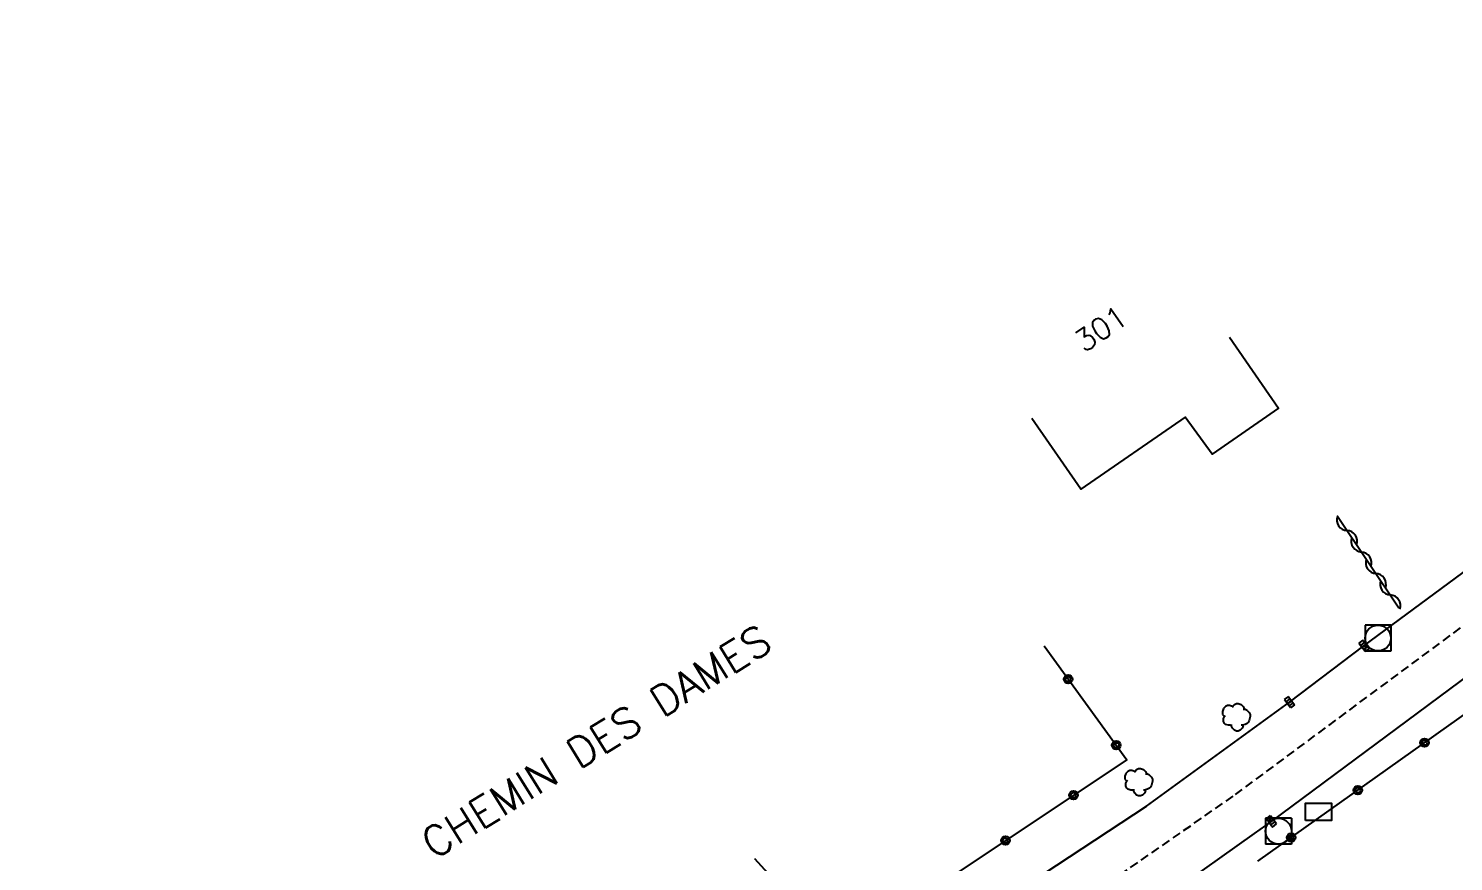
# Model space of a CAD drawing. Header units: millimetres. Extents: x 133016 to 134000, y 142000 to 143000.
# Drawn here: x 133403.6 to 133486.2, y 142377.9 to 142426.3 of the extents above; entities that cross this region are included whole.
import ezdxf
from ezdxf.enums import TextEntityAlignment as Align

# ---------------------------------------------------------------- set-up
doc = ezdxf.new("R2010")
doc.units = ezdxf.units.MM
doc.linetypes.add('DASHED', pattern=[0.75, 0.5, -0.25])
doc.layers.get('0').update_dxf_attribs({"linetype": 'CONTINUOUS'})
for name, color, linetype in [('W0001', 6, 'DASHED'), ('W0008', 7, 'CONTINUOUS'), ('W0100', 7, 'CONTINUOUS'), ('W0300', 7, 'CONTINUOUS'), ('W0310', 3, 'CONTINUOUS'), ('W0322', 7, 'CONTINUOUS'), ('W0400', 7, 'CONTINUOUS'), ('W0420', 7, 'CONTINUOUS'), ('W0989', 7, 'CONTINUOUS'), ('W0991', 7, 'CONTINUOUS'), ('W1471', 7, 'CONTINUOUS')]:
    doc.layers.add(name, color=color, linetype=linetype)
doc.styles.get("Standard").update_dxf_attribs({"font": 'romans.shx', "width": 0.85})

# ---------------------------------------------------------------- blocks, each defined once
blk = doc.blocks.new('t310o')
at = {"color": 0, "linetype": 'Continuous'}
for centre, start, end in [((-0.5, 0.375), 216.8699, 323.1304), ((0.5, -0.375), 36.8699, 143.1303)]:
    blk.add_arc(centre, 0.625, start, end, dxfattribs=at)
blk = doc.blocks.new('t322o')
at = {"color": 0, "linetype": 'Continuous'}
for radius in [0.25, 0.15]:
    blk.add_circle((0, 0), radius, dxfattribs=at)
blk = doc.blocks.new('T400')
for p, q in [((-0.15, 0.3), (0.15, 0.3)), ((-0.15, -0.25), (-0.15, 0.3)), ((-0.15, 0.15), (0.15, 0.15)), ((-0.15, 0), (0.15, 0)), ((0.15, 0.3), (0.15, -0.25)), ((-0.15, -0.15), (0.15, -0.15)), ((-0.15, -0.25), (-0.15, -0.3)), ((-0.15, -0.3), (0.15, -0.3)), ((0.15, -0.3), (0.15, -0.25))]:
    blk.add_line(p, q)
blk = doc.blocks.new('T420')
for p, q in [((0.75, 0.75), (-0.75, 0.75)), ((-0.75, 0.75), (-0.75, -0.75)), ((0.75, 0.75), (0.75, -0.75)), ((0.75, -0.75), (-0.75, -0.75))]:
    blk.add_line(p, q)
blk.add_ellipse((0, 0), major_axis=(-0.53, 0.53), ratio=1, start_param=3.926991, end_param=10.210176)
blk = doc.blocks.new('T1471')
at = {"color": 0, "linetype": 'Continuous', "flags": 128}
blk.add_lwpolyline([(-0.75, -0.5), (-0.75, 0.5), (0.75, 0.5), (0.75, -0.5), (-0.75, -0.5)], dxfattribs=at)
blk = doc.blocks.new('T300')
for p, q in [((-0.8, 0.514), (-0.857, 0.343)), ((-0.857, 0.343), (-0.857, 0.171)), ((-0.857, 0.171), (-0.743, 0.057)), ((-0.686, 0.629), (-0.8, 0.514)), ((-0.8, -0.057), (-0.743, 0.057)), ((-0.743, 0.057), (-0.686, 0.114)), ((-0.571, 0.686), (-0.686, 0.629)), ((-0.457, 0.686), (-0.571, 0.686)), ((-0.286, 0.629), (-0.457, 0.686)), ((-0.286, 0.629), (-0.171, 0.743)), ((-0.229, 0.571), (-0.286, 0.629)), ((-0.171, 0.743), (-0.057, 0.8)), ((-0.057, 0.8), (0.057, 0.8)), ((0.057, 0.8), (0.229, 0.743)), ((0.229, 0.743), (0.343, 0.629)), ((0.343, 0.629), (0.4, 0.514)), ((0.457, 0.457), (0.343, 0.457)), ((0.4, 0.514), (0.4, 0.457)), ((0.571, 0.4), (0.457, 0.457)), ((0.571, 0.4), (0.686, 0.286)), ((0.686, 0.286), (0.743, 0.171)), ((0.743, 0.057), (0.686, -0.171)), ((0.743, 0.171), (0.743, 0.057)), ((-0.8, -0.171), (-0.8, -0.057)), ((-0.8, -0.229), (-0.8, -0.171)), ((-0.743, -0.343), (-0.8, -0.229)), ((-0.686, -0.4), (-0.743, -0.343)), ((-0.514, -0.457), (-0.686, -0.4)), ((-0.4, -0.457), (-0.514, -0.457)), ((-0.4, -0.457), (-0.343, -0.457)), ((-0.343, -0.457), (-0.343, -0.4)), ((-0.343, -0.514), (-0.343, -0.457)), ((-0.286, -0.629), (-0.343, -0.514)), ((-0.171, -0.743), (-0.286, -0.629)), ((-0.057, -0.8), (-0.171, -0.743)), ((0.057, -0.8), (-0.057, -0.8)), ((0.171, -0.743), (0.057, -0.8)), ((0.229, -0.686), (0.171, -0.743)), ((0.286, -0.457), (0.229, -0.457)), ((0.286, -0.629), (0.229, -0.686)), ((0.457, -0.4), (0.286, -0.457)), ((0.343, -0.514), (0.286, -0.629)), ((0.343, -0.514), (0.343, -0.457)), ((0.571, -0.343), (0.457, -0.4)), ((0.629, -0.286), (0.571, -0.343)), ((0.686, -0.171), (0.629, -0.286))]:
    blk.add_line(p, q)

msp = doc.modelspace()

# ---------------------------------------------------------------- linework, layer by layer
at = {"layer": 'W0001'}
msp.add_lwpolyline([(133398.998, 142333.37), (133408.988, 142339.64), (133418.312, 142345.425), (133427.206, 142350.916), (133434.586, 142355.623), (133443.892, 142361.618), (133454.669, 142368.741), (133462.579, 142374.156), (133473.582, 142381.81), (133487.662, 142392.238), (133499.076, 142400.67), (133514.684, 142412.218), (133530.37, 142423.896), (133538.187, 142430.161)], dxfattribs=at)
at = {"layer": 'W0008'}
for points in [[(133400.935, 142337.872), (133405.275, 142340.517), (133412.169, 142344.83), (133424.249, 142352.18), (133427.965, 142354.488), (133450.822, 142369.596), (133452.44, 142370.636), (133463.228, 142377.709), (133468.422, 142381.132), (133476.721, 142387.171), (133481.047, 142390.443), (133508.968, 142411.059), (133511.171, 142412.682), (133529.241, 142426.113), (133532.936, 142429.001)], [(133401.365, 142331.691), (133423.479, 142345.476), (133438.796, 142355.066), (133439.972, 142355.778), (133447.309, 142360.424), (133455.119, 142365.628), (133474.7, 142379.547), (133475.679, 142380.261), (133487.819, 142389.264), (133500.95, 142398.971), (133512.31, 142407.364), (133525.926, 142417.536), (133529.095, 142419.841), (133531.073, 142421.332), (133537.632, 142426.472)]]:
    msp.add_lwpolyline(points, dxfattribs=at)
at = {"layer": 'W0100'}
msp.add_lwpolyline([(133473.242, 142408.349), (133476.09, 142404.24), (133472.234, 142401.568), (133470.664, 142403.719), (133464.611, 142399.526), (133461.764, 142403.636), (133461.764, 142403.636), (133461.764, 142403.636), (133461.764, 142403.636), (133461.764, 142403.636), (133461.764, 142403.636), (133461.764, 142403.636), (133461.764, 142403.636), (133461.764, 142403.636), (133461.764, 142403.636), (133461.764, 142403.636), (133461.764, 142403.636), (133461.764, 142403.636), (133461.764, 142403.636), (133461.764, 142403.636), (133461.764, 142403.636), (133461.764, 142403.636), (133461.764, 142403.636), (133461.764, 142403.636), (133461.764, 142403.636), (133461.764, 142403.636), (133461.764, 142403.636), (133461.764, 142403.636), (133461.764, 142403.636), (133461.764, 142403.636), (133461.764, 142403.636), (133461.764, 142403.636), (133461.764, 142403.636), (133461.764, 142403.636), (133461.764, 142403.636), (133461.764, 142403.636), (133461.764, 142403.636), (133461.764, 142403.636), (133461.764, 142403.636), (133461.764, 142403.636), (133461.764, 142403.636), (133461.764, 142403.636), (133461.764, 142403.636), (133461.764, 142403.636), (133461.764, 142403.636), (133461.764, 142403.636), (133461.764, 142403.636), (133461.764, 142403.636), (133461.764, 142403.636), (133461.764, 142403.636), (133461.764, 142403.636), (133461.764, 142403.636), (133461.764, 142403.636), (133461.764, 142403.636), (133461.764, 142403.636), (133461.764, 142403.636), (133461.764, 142403.636), (133461.764, 142403.636), (133461.764, 142403.636), (133461.764, 142403.636), (133461.764, 142403.636), (133461.764, 142403.636), (133461.764, 142403.636), (133461.764, 142403.636), (133461.764, 142403.636), (133461.764, 142403.636), (133461.764, 142403.636), (133461.764, 142403.636), (133461.764, 142403.636), (133461.764, 142403.636), (133461.764, 142403.636), (133461.764, 142403.636), (133461.764, 142403.636), (133461.764, 142403.636), (133461.764, 142403.636), (133461.764, 142403.636), (133461.764, 142403.636), (133461.764, 142403.636), (133461.764, 142403.636), (133461.764, 142403.636), (133461.764, 142403.636), (133461.764, 142403.636), (133461.764, 142403.636), (133461.764, 142403.636), (133461.764, 142403.636), (133461.764, 142403.636), (133461.764, 142403.636), (133461.764, 142403.636), (133461.764, 142403.636), (133461.764, 142403.636), (133461.764, 142403.636), (133461.764, 142403.636), (133461.764, 142403.636), (133461.764, 142403.636), (133461.764, 142403.636), (133461.764, 142403.636), (133461.764, 142403.636), (133461.764, 142403.636), (133461.764, 142403.636), (133461.764, 142403.636), (133461.764, 142403.636), (133461.764, 142403.636), (133461.764, 142403.636), (133461.764, 142403.636), (133461.764, 142403.636), (133461.764, 142403.636), (133461.764, 142403.636), (133461.764, 142403.636), (133461.764, 142403.636), (133461.764, 142403.636), (133461.764, 142403.636), (133461.764, 142403.636), (133461.764, 142403.636), (133461.764, 142403.636), (133461.764, 142403.636), (133461.764, 142403.636), (133461.764, 142403.636), (133461.764, 142403.636), (133461.764, 142403.636), (133461.764, 142403.636)], dxfattribs=at)
at = {"layer": 'W0310'}
for points in [[(133479.504, 142397.962), (133479.504, 142397.962), (133479.504, 142397.962), (133479.504, 142397.962), (133479.504, 142397.962), (133479.504, 142397.962), (133479.504, 142397.962), (133479.504, 142397.962), (133479.504, 142397.962), (133479.504, 142397.962), (133479.504, 142397.962), (133479.504, 142397.962), (133479.504, 142397.962), (133479.504, 142397.962), (133479.504, 142397.962), (133479.504, 142397.962), (133479.504, 142397.962), (133479.504, 142397.962), (133479.504, 142397.962), (133479.504, 142397.962), (133479.504, 142397.962), (133479.504, 142397.962), (133479.504, 142397.962), (133479.504, 142397.962), (133479.504, 142397.962), (133479.504, 142397.962), (133479.504, 142397.962), (133479.504, 142397.962), (133479.504, 142397.962), (133479.504, 142397.962), (133479.504, 142397.962), (133479.504, 142397.962), (133479.504, 142397.962), (133479.504, 142397.962), (133479.504, 142397.962), (133479.504, 142397.962), (133479.504, 142397.962), (133479.504, 142397.962), (133479.504, 142397.962), (133479.504, 142397.962), (133479.504, 142397.962), (133479.504, 142397.962), (133479.504, 142397.962), (133479.504, 142397.962), (133479.504, 142397.962), (133479.504, 142397.962), (133479.504, 142397.962), (133479.504, 142397.962), (133479.504, 142397.962), (133479.504, 142397.962), (133479.504, 142397.962), (133479.504, 142397.962), (133479.504, 142397.962), (133479.504, 142397.962), (133479.504, 142397.962), (133479.504, 142397.962), (133479.504, 142397.962), (133479.504, 142397.962), (133479.504, 142397.962), (133479.504, 142397.962), (133479.504, 142397.962), (133479.504, 142397.962), (133479.504, 142397.962), (133479.504, 142397.962), (133479.504, 142397.962), (133479.504, 142397.962), (133479.504, 142397.962), (133479.504, 142397.962), (133479.504, 142397.962), (133479.504, 142397.962), (133479.504, 142397.962), (133479.504, 142397.962), (133479.504, 142397.962), (133479.504, 142397.962), (133479.504, 142397.962), (133479.504, 142397.962), (133479.504, 142397.962), (133479.504, 142397.962), (133479.504, 142397.962), (133479.504, 142397.962), (133479.504, 142397.962), (133479.504, 142397.962), (133479.504, 142397.962), (133479.504, 142397.962), (133479.504, 142397.962), (133479.504, 142397.962), (133479.504, 142397.962), (133479.504, 142397.962), (133479.504, 142397.962), (133479.504, 142397.962), (133479.504, 142397.962), (133479.504, 142397.962), (133479.504, 142397.962), (133479.504, 142397.962), (133479.504, 142397.962), (133479.504, 142397.962), (133479.504, 142397.962), (133479.504, 142397.962), (133479.504, 142397.962), (133479.504, 142397.962), (133479.504, 142397.962)], [(133479.504, 142397.962), (133479.504, 142397.962), (133479.504, 142397.962), (133479.504, 142397.962), (133479.504, 142397.962), (133479.504, 142397.962), (133479.504, 142397.962), (133479.504, 142397.962), (133479.504, 142397.962), (133479.504, 142397.962), (133479.504, 142397.962), (133479.504, 142397.962), (133479.504, 142397.962), (133479.504, 142397.962), (133479.504, 142397.962), (133479.504, 142397.962), (133479.504, 142397.962), (133479.504, 142397.962), (133479.504, 142397.962), (133483.071, 142392.655)]]:
    msp.add_lwpolyline(points, dxfattribs=at)
at = {"layer": 'W0322'}
for points in [[(133462.482, 142390.436), (133467.285, 142383.837), (133450.599, 142372.717), (133445.71, 142378.076), (133445.71, 142378.076), (133445.71, 142378.076), (133445.71, 142378.076), (133445.71, 142378.076), (133445.71, 142378.076), (133445.71, 142378.076), (133445.71, 142378.076), (133445.71, 142378.076), (133445.71, 142378.076), (133445.71, 142378.076), (133445.71, 142378.076), (133445.71, 142378.076), (133445.71, 142378.076), (133445.71, 142378.076), (133445.71, 142378.076), (133445.71, 142378.076), (133445.71, 142378.076), (133445.71, 142378.076), (133445.71, 142378.076), (133445.71, 142378.076), (133445.71, 142378.076), (133445.71, 142378.076), (133445.71, 142378.076), (133445.71, 142378.076), (133445.71, 142378.076), (133445.71, 142378.076), (133445.71, 142378.076), (133445.71, 142378.076), (133445.71, 142378.076), (133445.71, 142378.076), (133445.71, 142378.076), (133445.71, 142378.076), (133445.71, 142378.076), (133445.71, 142378.076), (133445.71, 142378.076), (133445.71, 142378.076), (133445.71, 142378.076), (133445.71, 142378.076), (133445.71, 142378.076), (133445.71, 142378.076), (133445.71, 142378.076), (133445.71, 142378.076), (133445.71, 142378.076), (133445.71, 142378.076), (133445.71, 142378.076), (133445.71, 142378.076), (133445.71, 142378.076), (133445.71, 142378.076), (133445.71, 142378.076), (133445.71, 142378.076), (133445.71, 142378.076), (133445.71, 142378.076), (133445.71, 142378.076), (133445.71, 142378.076), (133445.71, 142378.076), (133445.71, 142378.076), (133445.71, 142378.076), (133445.71, 142378.076), (133445.71, 142378.076), (133445.71, 142378.076), (133445.71, 142378.076), (133445.71, 142378.076), (133445.71, 142378.076), (133445.71, 142378.076), (133445.71, 142378.076), (133445.71, 142378.076), (133445.71, 142378.076), (133445.71, 142378.076), (133445.71, 142378.076), (133445.71, 142378.076), (133445.71, 142378.076), (133445.71, 142378.076), (133445.71, 142378.076), (133445.71, 142378.076), (133445.71, 142378.076), (133445.71, 142378.076), (133445.71, 142378.076), (133445.71, 142378.076), (133445.71, 142378.076), (133445.71, 142378.076), (133445.71, 142378.076), (133445.71, 142378.076), (133445.71, 142378.076), (133445.71, 142378.076), (133445.71, 142378.076), (133445.71, 142378.076), (133445.71, 142378.076), (133445.71, 142378.076), (133445.71, 142378.076), (133445.71, 142378.076), (133445.71, 142378.076), (133445.71, 142378.076), (133445.71, 142378.076), (133445.71, 142378.076), (133445.71, 142378.076), (133445.71, 142378.076), (133445.71, 142378.076)], [(133474.888, 142377.942), (133488.639, 142387.724)], [(133445.71, 142378.076), (133445.71, 142378.076), (133445.71, 142378.076), (133445.71, 142378.076), (133445.71, 142378.076), (133445.71, 142378.076), (133445.71, 142378.076), (133445.71, 142378.076), (133445.71, 142378.076), (133445.71, 142378.076), (133445.71, 142378.076), (133445.71, 142378.076), (133445.71, 142378.076), (133445.71, 142378.076), (133445.71, 142378.076), (133445.71, 142378.076), (133445.71, 142378.076), (133445.71, 142378.076), (133445.71, 142378.076), (133445.71, 142378.076)]]:
    msp.add_lwpolyline(points, dxfattribs=at)

# ---------------------------------------------------------------- block references
at = {"layer": 'W0300'}
for p in [(133473.698, 142386.289), (133468.027, 142382.532)]:
    msp.add_blockref('T300', p, dxfattribs=at)
at = {"layer": 'W0310', "rotation": 303.9062915087893}
for p in [(133480.062, 142397.132), (133480.899, 142395.887), (133481.735, 142394.642), (133482.572, 142393.397)]:
    msp.add_blockref('t310o', p, dxfattribs=at)
at = {"layer": 'W0322'}
for p, rotation in [((133463.88, 142388.516), 306.0485388863555), ((133466.675, 142384.675), 306.0485388863555), ((133484.564, 142384.825), 35.42670451449049), ((133464.195, 142381.778), 213.6805217444022), ((133480.694, 142382.072), 35.42670451449049), ((133460.242, 142379.144), 213.6805217444022), ((133476.823, 142379.319), 35.42670451449049)]:
    msp.add_blockref('t322o', p, dxfattribs=dict(at, rotation=rotation))
at = {"layer": 'W0400'}
for p, rotation in [((133481.047, 142390.443), 217.0976564645807), ((133476.721, 142387.171), 216.0464683973436), ((133475.679, 142380.261), 36.10921661296671)]:
    msp.add_blockref('T400', p, dxfattribs=dict(at, rotation=rotation))
at = {"layer": 'W0420'}
for p in [(133481.86, 142390.894), (133476.084, 142379.689)]:
    msp.add_blockref('T420', p, dxfattribs=at)
at = {"layer": 'W1471'}
msp.add_blockref('T1471', (133478.405, 142380.814), dxfattribs=at)

# ---------------------------------------------------------------- texts
at = {"layer": 'W0989'}
msp.add_text('CHEMIN DES DAMES', height=1.75, rotation=31.81841, dxfattribs=at).set_placement((133436.497, 142384.895), align=Align.MIDDLE)
at = {"layer": 'W0991'}
msp.add_text('301', height=1.25, rotation=34.71456, dxfattribs=at).set_placement((133465.783, 142408.853), align=Align.MIDDLE)

doc.saveas('drawing.dxf')
